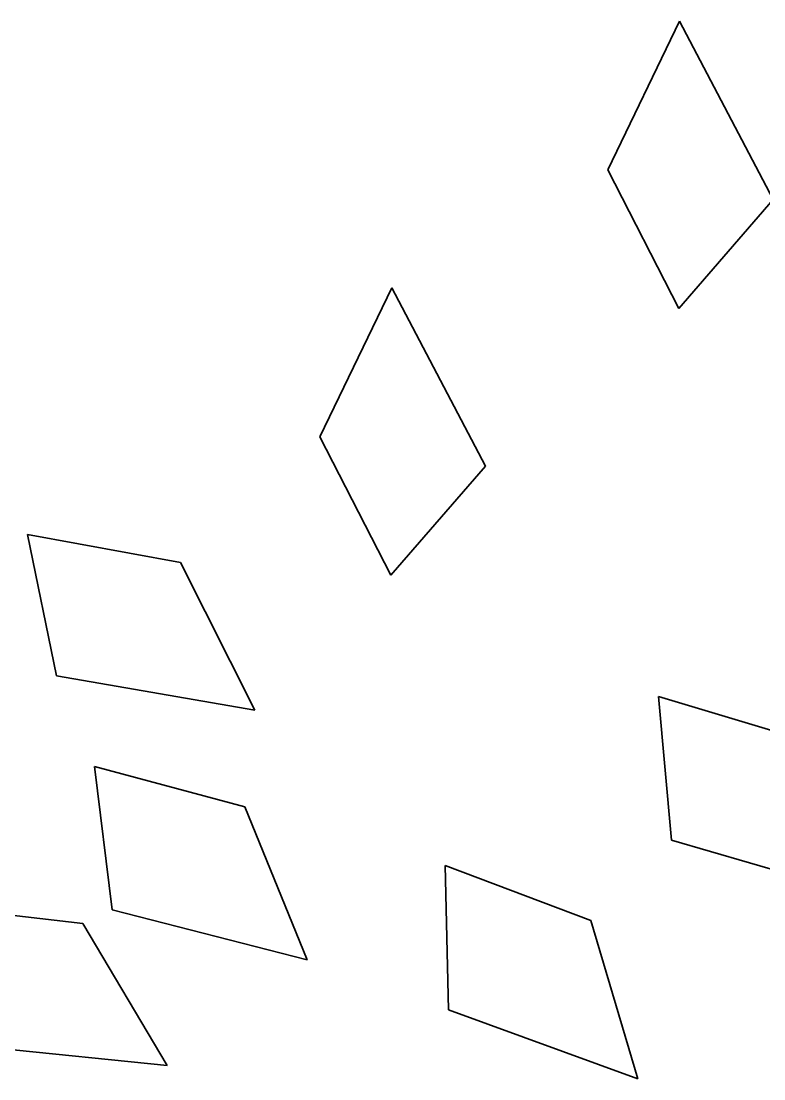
# Model space of a CAD drawing. Header units: millimetres. Extents: x -179928 to 528275, y -469666 to 511935.
# Drawn here: x 237297 to 237860, y 29433 to 30234 of the extents above; entities that cross this region are included whole.
import ezdxf

# ---------------------------------------------------------------- set-up
doc = ezdxf.new("R2010")
doc.units = ezdxf.units.MM
doc.layers.add('ad-Landscape', color=94, linetype='Continuous', lineweight=35)

# ---------------------------------------------------------------- blocks, each defined once
blk = doc.blocks.new('qerfefr')
at = {"layer": 'ad-Landscape', "color": 70, "ltscale": 1.622888}
for p, q in [((260795.57401, 1945721.59735, 129.91352), (260795.65612, 1945721.69182, 129.91352)), ((260795.65612, 1945721.69182, 129.91352), (260795.68912, 1945721.54297, 129.91352)), ((260795.59837, 1945721.48199, 129.91352), (260795.57401, 1945721.59735, 129.91352)), ((260795.31064, 1945721.45965, 129.91352), (260795.39275, 1945721.55412, 129.91352)), ((260795.39275, 1945721.55412, 129.91352), (260795.42575, 1945721.40527, 129.91352)), ((260795.68912, 1945721.54297, 129.91352), (260795.59837, 1945721.48199, 129.91352)), ((260795.335, 1945721.34428, 129.91352), (260795.31064, 1945721.45965, 129.91352)), ((260795.07069, 1945721.33714, 129.91352), (260795.0775, 1945721.44626, 129.91352)), ((260795.0775, 1945721.44626, 129.91352), (260795.18388, 1945721.39542, 129.91352)), ((260795.42575, 1945721.40527, 129.91352), (260795.335, 1945721.34428, 129.91352)), ((260795.18388, 1945721.39542, 129.91352), (260795.2089, 1945721.27277, 129.91352)), ((260795.2089, 1945721.27277, 129.91352), (260795.07069, 1945721.33714, 129.91352)), ((260795.06484, 1945721.15525, 129.91352), (260795.0805, 1945721.26347, 129.91352)), ((260795.0805, 1945721.26347, 129.91352), (260795.18239, 1945721.20414, 129.91352)), ((260795.18239, 1945721.20414, 129.91352), (260795.19736, 1945721.07987, 129.91352)), ((260795.48764, 1945721.09492, 129.91352), (260795.50665, 1945721.2026, 129.91352)), ((260795.50665, 1945721.2026, 129.91352), (260795.60665, 1945721.14014, 129.91352)), ((260794.93121, 1945721.19465, 129.91352), (260795.04077, 1945721.15108, 129.91352)), ((260795.19736, 1945721.07987, 129.91352), (260795.06484, 1945721.15525, 129.91352)), ((260795.04077, 1945721.15108, 129.91352), (260795.07399, 1945721.0304, 129.91352)), ((260795.29093, 1945721.01518, 129.91352), (260795.31705, 1945721.12135, 129.91352)), ((260795.31705, 1945721.12135, 129.91352), (260795.41269, 1945721.05239, 129.91352)), ((260795.61776, 1945721.01546, 129.91352), (260795.48764, 1945721.09492, 129.91352)), ((260795.07399, 1945721.0304, 129.91352), (260794.93176, 1945721.08531, 129.91352)), ((260795.41269, 1945721.05239, 129.91352), (260795.41549, 1945720.92725, 129.91352)), ((260795.41549, 1945720.92725, 129.91352), (260795.29093, 1945721.01518, 129.91352))]:
    blk.add_line(p, q, dxfattribs=at)
blk = doc.blocks.new('zw$E387')
at = {"color": 6, "xscale": 999.9541051248865, "yscale": 999.9541051248865, "zscale": 999.9541051248865, "rotation": 15.20137085992778}
blk.add_blockref('qerfefr', (258747554.22, -1945905593.78, 863243.86), dxfattribs=at)

msp = doc.modelspace()

# ---------------------------------------------------------------- block references
at = {"ltscale": 5}
msp.add_blockref('zw$E387', (0, 0), dxfattribs=at)

doc.saveas('drawing.dxf')
